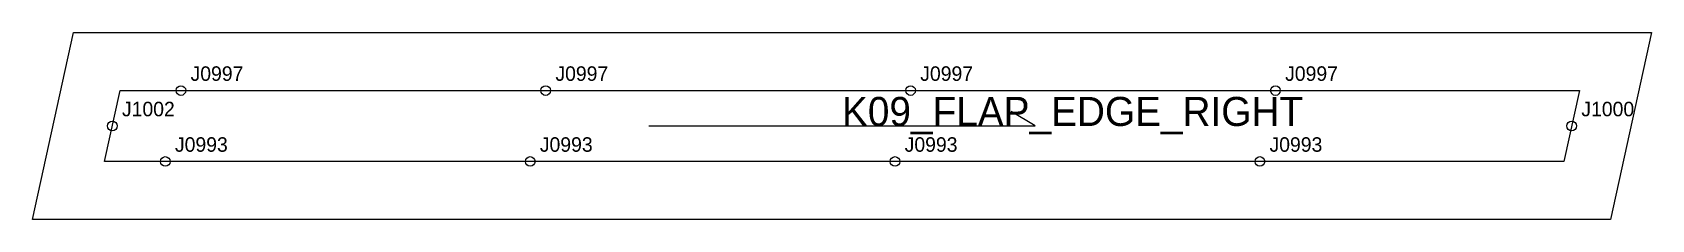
# Model space of a CAD drawing. Header units: millimetres. Extents: x -18 to 317, y -27 to 12.
import ezdxf

# ---------------------------------------------------------------- set-up
doc = ezdxf.new("R2010")
doc.units = ezdxf.units.MM
for name, color, linetype in [('CUT', 1, 'Continuous'), ('GRAIN', 3, 'Continuous'), ('LABEL', 7, 'Continuous'), ('NOTCH', 2, 'Continuous'), ('SEW', 5, 'Continuous')]:
    doc.layers.add(name, color=color, linetype=linetype)

msp = doc.modelspace()

# ---------------------------------------------------------------- linework, layer by layer
at = {"layer": 'CUT'}
msp.add_lwpolyline([(-9.65, 12), (25.17, 12), (50.34, 12), (75.51, 12), (100.68, 12), (125.86, 12), (151.03, 12), (176.2, 12), (201.37, 12), (226.54, 12), (251.71, 12), (276.88, 12), (316.98, 12), (308.48, -26.65), (273.66, -26.65), (248.49, -26.65), (223.32, -26.65), (198.15, -26.65), (172.98, -26.65), (147.8, -26.65), (122.63, -26.65), (97.46, -26.65), (72.29, -26.65), (47.12, -26.65), (21.95, -26.65), (-18.15, -26.65), (-9.65, 12)], close=True, dxfattribs=at)
at = {"layer": 'GRAIN'}
for p, q in [((189.42, -7.32), (184.42, -4.32)), ((109.42, -7.32), (189.42, -7.32))]:
    msp.add_line(p, q, dxfattribs=at)
at = {"layer": 'NOTCH'}
for centre in [(12.59, 0), (88.1, 0), (163.61, 0), (239.13, 0), (-1.61, -7.32), (300.44, -7.32), (9.36, -14.65), (84.88, -14.65), (160.39, -14.65), (235.9, -14.65)]:
    msp.add_circle(centre, 1, dxfattribs=at)
at = {"layer": 'SEW'}
msp.add_lwpolyline([(0, 0), (25.17, 0), (50.34, 0), (75.51, 0), (100.68, 0), (125.86, 0), (151.03, 0), (176.2, 0), (201.37, 0), (226.54, 0), (251.71, 0), (276.88, 0), (302.05, 0), (298.83, -14.65), (273.66, -14.65), (248.49, -14.65), (223.32, -14.65), (198.15, -14.65), (172.98, -14.65), (147.8, -14.65), (122.63, -14.65), (97.46, -14.65), (72.29, -14.65), (47.12, -14.65), (21.95, -14.65), (-3.22, -14.65)], close=True, dxfattribs=at)

# ---------------------------------------------------------------- texts
at = {"layer": 'LABEL'}
for s, height, p in [('J0997', 3, (14.59, 2)), ('J0997', 3, (90.1, 2)), ('J0997', 3, (165.61, 2)), ('J0997', 3, (241.13, 2)), ('J1002', 3, (0.39, -5.32)), ('K09_FLAP_EDGE_RIGHT', 6, (149.42, -7.32)), ('J1000', 3, (302.44, -5.32)), ('J0993', 3, (11.36, -12.65)), ('J0993', 3, (86.88, -12.65)), ('J0993', 3, (162.39, -12.65)), ('J0993', 3, (237.9, -12.65))]:
    msp.add_text(s, height=height, dxfattribs=at).set_placement(p)

doc.saveas('drawing.dxf')
